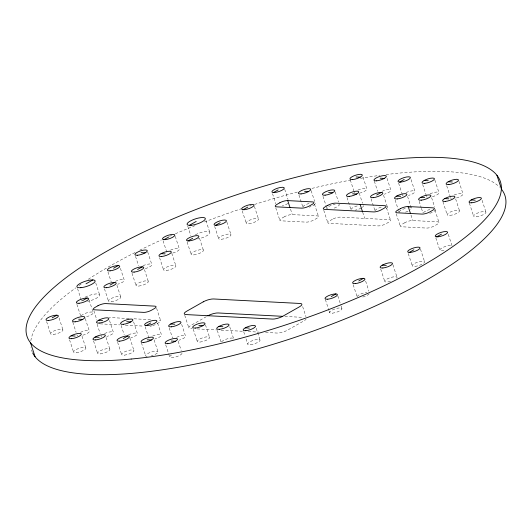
<?xml version="1.0" encoding="UTF-8"?>
<svg xmlns="http://www.w3.org/2000/svg" width="532" height="532" viewBox="0 0 532 532"><rect width="100%" height="100%" fill="white"/><g stroke="black" fill="none" stroke-linecap="round" stroke-linejoin="round"><path stroke-width="0.4" stroke-dasharray="2.66 2" d="M206.383 316.646L191.287 325.185A7.661 2.135 -18.1 0 0 190.589 328.557L192.238 328.643M284.899 316.434L303.034 317.378M129.083 318.548L110.284 317.571A5.746 1.603 -18.1 0 0 109.206 317.597M133.984 318.801L151.966 319.739M100.083 323.848L119.7 324.872M125.419 325.172L143.401 326.103M197.179 328.902L216.963 329.926M221.086 330.146L242.519 331.256M248.284 331.556L259.004 332.114M265.594 332.46L277.132 333.059A7.661 2.135 -18.1 0 0 287.453 330.192L303.985 320.829A7.661 2.135 -18.1 0 0 306.093 319.24M482.092 200.325L485.902 211.982M469.384 203.151L473.699 216.358M458.903 181.326L462.966 193.754A6.51 1.815 -18.1 0 1 456.443 197.971M455.645 198.948L459.455 210.606M446.7 185.708L450.764 198.137M442.943 201.774L447.259 214.988M434.857 180.075L438.92 192.504A6.51 1.815 -18.1 0 1 432.403 196.72M448.283 234.333L452.087 245.983M431.605 197.698L434.651 207.021M434.923 210L438.986 222.436M422.661 184.458L426.724 196.887M435.828 237.93L439.891 250.366M419.156 201.302L421.184 207.52M421.437 208.298L422.96 212.96M411.07 179.603L414.88 191.254A6.51 1.815 -18.1 0 1 408.363 195.47M407.565 196.448L411.376 208.105M410.99 215.101L412.772 220.541M420.479 249.149L424.543 261.584M398.621 183.208L402.179 194.08M395.11 200.052L398.415 210.153M398.668 210.931L399.173 212.487M387.03 178.353L390.84 190.004A6.51 1.815 -18.1 0 1 384.323 194.22M396.214 213.744L400.277 226.18M408.277 253.531L412.34 265.96M383.525 195.197L387.336 206.855M386.505 207.846L390.568 220.275M374.329 181.179L377.627 191.281M392.929 264.75L396.992 277.179M371.07 198.802L375.133 211.237M362.99 177.103L366.801 188.754A6.51 1.815 -18.1 0 1 360.277 192.97M359.226 193.169L362.531 203.271M362.671 212.188L364.706 218.399M380.732 269.125L384.796 281.561M350.282 179.929L354.093 191.58M347.03 197.552L351.093 209.987M365.637 281.122L368.935 291.223M335.187 191.919L338.492 202.02M353.182 284.726L357.245 297.155M322.99 196.301L326.289 206.403M326.548 207.181L327.054 208.73A6.51 1.815 -18.1 0 1 335.167 204.142M323.762 210.333L327.825 222.768M311.147 190.669L314.705 201.548M314.452 204.055L318.515 216.484M337.833 295.945L340.879 305.268M341.132 306.046L341.896 308.374M298.951 195.051L303.014 207.48M325.378 299.543L328.936 310.422M329.188 311.2L329.7 312.756M284.7 189.292L288.005 199.394M290.519 209.156L292.301 214.596M272.504 193.675L275.809 203.776M275.749 207.799L279.812 220.228M302.661 306.605L305.967 316.706M254.402 206.449L258.466 218.885M242.2 210.832L246.263 223.267M226.851 222.05L230.915 234.479M256.191 328.224L260.002 339.882M214.655 226.433L218.719 238.861M243.742 331.828L245.013 335.712M246.03 338.817L247.806 344.257M205.937 220.547L209.741 232.198M229.751 326.848L233.561 338.505M199.56 238.422L203.364 250.08M187.743 226.213L190.788 235.536M217.295 330.452L221.106 342.109M187.104 242.027L191.168 254.462M205.452 324.819L209.515 337.255M175.261 236.394L179.324 248.83A6.51 1.815 -18.1 0 1 172.807 253.046M171.756 253.245L175.819 265.674M193.256 329.202L197.319 341.63M163.065 240.777L167.128 253.212A6.51 1.815 -18.1 0 1 167.028 252.747M184.737 315.33L188.8 327.759M181.665 324.347L185.475 336.005A6.51 1.815 -18.1 0 1 178.958 340.221M159.553 257.628L163.617 270.057M178.16 341.198L181.206 350.522M147.716 251.995L151.78 264.424A6.51 1.815 -18.1 0 1 145.256 268.64M169.216 327.951L172.514 338.053M144.458 269.618L148.268 281.275M156.601 308.287L160.664 320.716M165.705 344.796L169.768 357.231M157.625 323.097L161.435 334.754A6.51 1.815 -18.1 0 1 154.918 338.97M135.514 256.371L138.559 265.701M154.12 339.948L157.931 351.599A6.51 1.815 -18.1 0 1 151.407 355.815M132.009 273.222L136.072 285.657M145.176 326.701L149.239 339.13A6.51 1.815 -18.1 0 1 149.133 338.665M120.418 268.367L124.229 280.025A6.51 1.815 -18.1 0 1 117.705 284.241M141.412 342.768L145.728 355.981M133.585 321.847L137.396 333.504A6.51 1.815 -18.1 0 1 130.872 337.72M116.914 285.219L120.724 296.869M129.821 337.92L133.891 350.349M107.969 271.972L111.268 282.073M121.136 325.451L124.182 334.774M104.458 288.816L108.521 301.252M117.625 342.295L121.688 354.731M109.545 320.597L113.356 332.254A6.51 1.815 -18.1 0 1 106.832 336.47M95.74 282.938L99.55 294.588M106.034 337.441L109.845 349.098M93.858 310.781L96.904 320.104M97.09 324.201L100.142 333.524M89.11 300.035L93.173 312.47M77.546 288.597L81.103 299.476M93.585 341.045L97.649 353.481M85.253 318.568L89.316 331.004A6.51 1.815 -18.1 0 1 82.793 335.22M76.907 304.417L80.977 316.846M81.995 336.191L85.805 347.848M72.798 322.173L76.103 332.274M69.546 339.795L73.609 352.231M59.059 317.97L62.869 329.627M46.61 321.574L50.673 334.003M152.784 325.591A5.746 1.603 -18.1 0 0 156.042 324.207L158.802 322.645A5.746 1.603 -18.1 0 0 159.327 320.118M152.066 325.803A5.746 1.603 -18.1 0 1 149.997 326.256M32.412 352.417A249.003 69.466 -18.1 0 1 30.936 347.655M30.856 340.746A249.003 69.466 -18.1 0 1 75.79 287.845M78.929 285.618A249.003 69.466 -18.1 0 1 81.509 283.815M88.245 279.3A249.003 69.466 -18.1 0 1 135.248 252.454M139.723 250.206A249.003 69.466 -18.1 0 1 161.329 239.972M169.489 236.328A249.003 69.466 -18.1 0 1 171.69 235.37M175.387 233.767A249.003 69.466 -18.1 0 1 195.916 225.302M204.468 221.957A249.003 69.466 -18.1 0 1 241.102 208.81M249.767 205.97A249.003 69.466 -18.1 0 1 251.343 205.458M254.509 204.454A249.003 69.466 -18.1 0 1 297.375 192.059M311.985 188.388A249.003 69.466 -18.1 0 1 350.355 180.155M360.556 178.34A249.003 69.466 -18.1 0 1 379.649 175.407M386.086 174.569A249.003 69.466 -18.1 0 1 499.634 187.171M287.825 203.437A6.51 1.815 -18.1 0 1 282.246 205.944M80.478 332.3A6.51 1.815 -18.1 0 1 89.316 331.004M77.632 335.699A6.51 1.815 -18.1 0 1 77.014 334.914M104.518 333.551A6.51 1.815 -18.1 0 1 113.356 332.254M101.672 336.949A6.51 1.815 -18.1 0 1 101.153 336.63M101.053 336.164A6.51 1.815 -18.1 0 1 101.373 335.586M128.558 334.801A6.51 1.815 -18.1 0 1 137.396 333.504M152.604 336.051A6.51 1.815 -18.1 0 1 161.435 334.754M176.644 337.301A6.51 1.815 -18.1 0 1 185.475 336.005M221.578 341.837A6.51 1.815 -18.1 0 1 228.687 338.458A6.51 1.815 -18.1 0 1 233.661 338.97M147.145 356.44A6.51 1.815 -18.1 0 1 149.093 352.896A6.51 1.815 -18.1 0 1 157.931 351.599M182.07 353.315A6.51 1.815 -18.1 0 1 173.106 357.571A6.51 1.815 -18.1 0 1 171.783 354.831M435.415 209.355A6.51 1.815 -18.1 0 1 428.892 213.571M423.432 212.687A6.51 1.815 -18.1 0 1 431.326 209.143M408.742 207.68A6.51 1.815 -18.1 0 1 410.438 209.814M408.011 211.184A6.51 1.815 -18.1 0 1 405.397 212.162M399.073 212.022A6.51 1.815 -18.1 0 1 407.286 207.892M386.817 206.536A6.51 1.815 -18.1 0 1 385.321 209.256M375.033 210.772A6.51 1.815 -18.1 0 1 381.657 207.021M363.296 205.605A6.51 1.815 -18.1 0 1 362.352 207.314M361.281 208.005A6.51 1.815 -18.1 0 1 355.183 210.193M350.994 209.522A6.51 1.815 -18.1 0 1 357.617 205.771M338.731 204.035A6.51 1.815 -18.1 0 1 332.733 208.571M314.991 204.148A6.51 1.815 -18.1 0 1 309.232 207.161M302.908 207.015A6.51 1.815 -18.1 0 1 311.127 202.892M315.21 203.104A6.51 1.815 -18.1 0 1 315.316 203.57M357.963 190.057A6.51 1.815 -18.1 0 1 366.801 188.754M354.498 192.67A6.51 1.815 -18.1 0 1 354.817 192.085M382.009 191.307A6.51 1.815 -18.1 0 1 390.84 190.004M406.049 192.557A6.51 1.815 -18.1 0 1 414.88 191.254M403.203 195.956A6.51 1.815 -18.1 0 1 402.904 194.586M430.089 193.808A6.51 1.815 -18.1 0 1 438.92 192.504M427.243 197.206A6.51 1.815 -18.1 0 1 426.624 196.421M454.129 195.058A6.51 1.815 -18.1 0 1 462.966 193.754M451.282 198.456A6.51 1.815 -18.1 0 1 450.664 197.671M81.19 315.802A6.51 1.815 -18.1 0 1 88.565 312.364A6.51 1.815 -18.1 0 1 93.213 313.115A6.51 1.815 -18.1 0 1 86.65 316.686M115.391 281.322A6.51 1.815 -18.1 0 1 124.229 280.025M142.942 265.727A6.51 1.815 -18.1 0 1 151.78 264.424M170.493 250.126A6.51 1.815 -18.1 0 1 179.324 248.83M369.228 293.824A6.51 1.815 -18.1 0 1 361.334 297.368M357.145 296.69A6.51 1.815 -18.1 0 1 366.814 292.354M390.475 281.395A6.51 1.815 -18.1 0 1 384.756 280.909A6.51 1.815 -18.1 0 1 392.383 277.079A6.51 1.815 -18.1 0 1 396.772 278.229M443.981 250.579A6.51 1.815 -18.1 0 1 441.327 248.311A6.51 1.815 -18.1 0 1 451.575 245.671M85.193 297.162A9.576 2.673 -18.1 0 1 99.617 294.688A9.576 2.673 -18.1 0 1 87.62 301.345M81.609 301.032A9.576 2.673 -18.1 0 1 81.463 300.347M195.384 234.772A9.576 2.673 -18.1 0 1 209.814 232.298A9.576 2.673 -18.1 0 1 197.818 238.954M284.434 216.743L281.674 218.3A5.746 1.603 -18.1 0 0 281.149 220.827L306.153 222.13A5.746 1.603 -18.1 0 0 313.893 219.975L316.646 218.413A5.746 1.603 -18.1 0 0 317.172 215.886L292.168 214.589A5.746 1.603 -18.1 0 0 284.434 216.743M332.447 219.277L329.694 220.84A5.746 1.603 -18.1 0 0 329.162 223.367L378.205 225.914A5.746 1.603 -18.1 0 0 385.946 223.766L388.699 222.203A5.746 1.603 -18.1 0 0 389.224 219.676L340.181 217.129A5.746 1.603 -18.1 0 0 332.447 219.277M404.905 222.689L402.145 224.245A5.746 1.603 -18.1 0 0 401.62 226.772L426.624 228.075A5.746 1.603 -18.1 0 0 434.365 225.92L437.118 224.364A5.746 1.603 -18.1 0 0 437.643 221.837L412.639 220.534A5.746 1.603 -18.1 0 0 404.905 222.689M53.306 334.435A6.51 1.815 -18.1 0 0 62.969 330.093A6.51 1.815 -18.1 0 0 54.031 330.924A6.51 1.815 -18.1 0 0 53.306 334.435M250.439 344.683A6.51 1.815 -18.1 0 0 260.108 340.347A6.51 1.815 -18.1 0 0 251.171 341.178A6.51 1.815 -18.1 0 0 250.439 344.683M476.333 216.783A6.51 1.815 -18.1 0 0 486.002 212.448A6.51 1.815 -18.1 0 0 477.064 213.279A6.51 1.815 -18.1 0 0 476.333 216.783M199.952 342.063A6.51 1.815 -18.1 0 0 209.621 337.72A6.51 1.815 -18.1 0 0 200.684 338.552A6.51 1.815 -18.1 0 0 199.952 342.063M76.242 352.656A6.51 1.815 -18.1 0 0 85.911 348.314A6.51 1.815 -18.1 0 0 76.974 349.145A6.51 1.815 -18.1 0 0 76.242 352.656M100.282 353.906A6.51 1.815 -18.1 0 0 109.951 349.564A6.51 1.815 -18.1 0 0 101.014 350.395A6.51 1.815 -18.1 0 0 100.282 353.906M124.322 355.157A6.51 1.815 -18.1 0 0 133.991 350.814A6.51 1.815 -18.1 0 0 125.053 351.645A6.51 1.815 -18.1 0 0 124.322 355.157M449.892 215.413A6.51 1.815 -18.1 0 0 459.562 211.071A6.51 1.815 -18.1 0 0 450.624 211.902A6.51 1.815 -18.1 0 0 449.892 215.413M111.155 301.677A6.51 1.815 -18.1 0 0 120.824 297.335A6.51 1.815 -18.1 0 0 111.886 298.173A6.51 1.815 -18.1 0 0 111.155 301.677M138.706 286.083A6.51 1.815 -18.1 0 0 148.375 281.741A6.51 1.815 -18.1 0 0 139.437 282.572A6.51 1.815 -18.1 0 0 138.706 286.083M166.25 270.482A6.51 1.815 -18.1 0 0 175.919 266.14A6.51 1.815 -18.1 0 0 166.982 266.978A6.51 1.815 -18.1 0 0 166.25 270.482M193.801 254.888A6.51 1.815 -18.1 0 0 203.47 250.545A6.51 1.815 -18.1 0 0 194.532 251.377A6.51 1.815 -18.1 0 0 193.801 254.888M221.352 239.287A6.51 1.815 -18.1 0 0 231.014 234.945A6.51 1.815 -18.1 0 0 222.077 235.782A6.51 1.815 -18.1 0 0 221.352 239.287M248.896 223.693A6.51 1.815 -18.1 0 0 258.565 219.35A6.51 1.815 -18.1 0 0 249.628 220.182A6.51 1.815 -18.1 0 0 248.896 223.693M332.334 313.182A6.51 1.815 -18.1 0 0 341.996 308.839A6.51 1.815 -18.1 0 0 333.059 309.671A6.51 1.815 -18.1 0 0 332.334 313.182M414.973 266.386A6.51 1.815 -18.1 0 0 424.642 262.05A6.51 1.815 -18.1 0 0 415.705 262.881A6.51 1.815 -18.1 0 0 414.973 266.386"/><path stroke-width="0.8" d="M86.011 283.822L92.894 279.925M113.555 268.228L118.244 265.574M163.969 239.686L168.657 237.033M189.319 225.335L196.202 221.438M52.196 317.83L56.884 315.177M82.5 300.673L87.188 298.02M110.051 285.072L114.732 282.425M137.602 269.478L142.283 266.825M188.015 240.936L192.697 238.283M215.56 225.335L220.241 222.689M243.111 209.741L247.792 207.088M273.415 192.584L278.096 189.931M123.218 338.552L127.899 335.905M146.081 325.611L150.769 322.957M376.663 195.058L381.344 192.404M399.525 182.11L404.214 179.457M331.223 296.577L335.911 293.923M358.774 280.982L363.456 278.329M409.188 252.441L413.869 249.787M436.739 236.84L441.42 234.186M356.127 176.957L360.217 177.169M380.174 178.207L384.257 178.42M424.164 180.501L428.253 180.707M448.203 181.751L452.293 181.964M304.543 191.307L308.627 191.52M328.583 192.557L332.666 192.77M352.623 193.808L356.706 194.02M396.619 196.095L400.702 196.308M420.659 197.345L424.742 197.558M444.699 198.596L448.789 198.808M471.146 199.972L475.229 200.185M141.106 252.627L145.196 252.84M161.063 253.671L165.146 253.877M382.235 265.169L386.325 265.382M282.425 316.307L218.133 312.962A7.661 2.135 -18.1 0 0 207.819 315.828M78.643 319.207L82.733 319.419M98.6 320.244L102.683 320.457M126.722 321.707L130.812 321.92M170.719 323.995L174.809 324.207M198.848 325.458L202.931 325.67M218.798 326.495L222.888 326.708M245.245 327.872L249.335 328.084M71.049 335.838L75.138 336.051M95.088 337.089L99.178 337.301M147.258 339.802L151.347 340.014M171.297 341.052L175.387 341.265M496.921 175.267L501.496 189.259A249.003 69.466 -18.1 0 1 307.157 333.178A249.003 69.466 -18.1 0 1 32.778 353.168M408.197 206.556L410.485 213.551M360.131 204.414L362.418 211.41M287.726 200.611L290.013 207.6M30.504 342.741L35.079 356.733M97.974 305.734L95.215 307.297A5.746 1.603 -18.1 0 0 94.689 309.824L143.733 312.37A5.746 1.603 -18.1 0 0 151.474 310.223L154.227 308.66A5.746 1.603 -18.1 0 0 154.752 306.133L105.708 303.586A5.746 1.603 -18.1 0 0 97.974 305.734M279.859 202.752L277.106 204.315A5.746 1.603 -18.1 0 0 276.58 206.842L301.584 208.138A5.746 1.603 -18.1 0 0 309.318 205.99L312.078 204.428A5.746 1.603 -18.1 0 0 312.603 201.901L287.599 200.604A5.746 1.603 -18.1 0 0 279.859 202.752M327.872 205.292L325.118 206.855A5.746 1.603 -18.1 0 0 324.593 209.382L373.637 211.929A5.746 1.603 -18.1 0 0 381.377 209.781L384.131 208.218A5.746 1.603 -18.1 0 0 384.656 205.691L335.612 203.138A5.746 1.603 -18.1 0 0 327.872 205.292M203.244 301.844L186.719 311.2A7.661 2.135 -18.1 0 0 186.014 314.572L272.564 319.074A7.661 2.135 -18.1 0 0 282.884 316.201L299.41 306.844A7.661 2.135 -18.1 0 0 300.115 303.473L213.565 298.971A7.661 2.135 -18.1 0 0 203.244 301.844M400.33 208.704L397.577 210.26A5.746 1.603 -18.1 0 0 397.052 212.787L422.049 214.09A5.746 1.603 -18.1 0 0 429.789 211.935L432.543 210.379A5.746 1.603 -18.1 0 0 433.075 207.852L408.071 206.549A5.746 1.603 -18.1 0 0 400.33 208.704M131.198 359.04A249.003 69.466 -18.1 0 0 500.831 193.063A249.003 69.466 -18.1 0 0 159.121 224.916A249.003 69.466 -18.1 0 0 131.198 359.04M245.864 330.698A6.51 1.815 -18.1 0 0 255.533 326.355A6.51 1.815 -18.1 0 0 246.595 327.193A6.51 1.815 -18.1 0 0 245.864 330.698M123.258 324.32A6.51 1.815 -18.1 0 0 132.927 319.978A6.51 1.815 -18.1 0 0 123.989 320.816A6.51 1.815 -18.1 0 0 123.258 324.32M143.793 342.422A6.51 1.815 -18.1 0 0 153.462 338.079A6.51 1.815 -18.1 0 0 144.524 338.911A6.51 1.815 -18.1 0 0 143.793 342.422M167.833 343.672A6.51 1.815 -18.1 0 0 177.502 339.33A6.51 1.815 -18.1 0 0 168.564 340.161A6.51 1.815 -18.1 0 0 167.833 343.672M95.713 339.921A6.51 1.815 -18.1 0 0 105.376 335.579A6.51 1.815 -18.1 0 0 96.438 336.41A6.51 1.815 -18.1 0 0 95.713 339.921M71.667 338.671A6.51 1.815 -18.1 0 0 81.336 334.329A6.51 1.815 -18.1 0 0 72.399 335.16A6.51 1.815 -18.1 0 0 71.667 338.671M171.337 326.821A6.51 1.815 -18.1 0 0 181.006 322.478A6.51 1.815 -18.1 0 0 172.069 323.316A6.51 1.815 -18.1 0 0 171.337 326.821M119.753 341.172A6.51 1.815 -18.1 0 0 129.416 336.829A6.51 1.815 -18.1 0 0 120.485 337.66A6.51 1.815 -18.1 0 0 119.753 341.172M147.298 325.571A6.51 1.815 -18.1 0 0 156.967 321.228A6.51 1.815 -18.1 0 0 148.029 322.066A6.51 1.815 -18.1 0 0 147.298 325.571M99.218 323.07A6.51 1.815 -18.1 0 0 108.887 318.728A6.51 1.815 -18.1 0 0 99.95 319.566A6.51 1.815 -18.1 0 0 99.218 323.07M195.384 328.071A6.51 1.815 -18.1 0 0 205.046 323.735A6.51 1.815 -18.1 0 0 196.108 324.567A6.51 1.815 -18.1 0 0 195.384 328.071M75.178 321.82A6.51 1.815 -18.1 0 0 84.847 317.478A6.51 1.815 -18.1 0 0 75.91 318.316A6.51 1.815 -18.1 0 0 75.178 321.82M219.423 329.321A6.51 1.815 -18.1 0 0 229.093 324.986A6.51 1.815 -18.1 0 0 220.155 325.817A6.51 1.815 -18.1 0 0 219.423 329.321M471.764 202.798A6.51 1.815 -18.1 0 0 481.433 198.456A6.51 1.815 -18.1 0 0 472.496 199.294A6.51 1.815 -18.1 0 0 471.764 202.798M397.238 198.921A6.51 1.815 -18.1 0 0 406.907 194.586A6.51 1.815 -18.1 0 0 397.969 195.417A6.51 1.815 -18.1 0 0 397.238 198.921M421.278 200.172A6.51 1.815 -18.1 0 0 430.947 195.836A6.51 1.815 -18.1 0 0 422.009 196.667A6.51 1.815 -18.1 0 0 421.278 200.172M445.317 201.422A6.51 1.815 -18.1 0 0 454.986 197.086A6.51 1.815 -18.1 0 0 446.049 197.917A6.51 1.815 -18.1 0 0 445.317 201.422M349.158 196.421A6.51 1.815 -18.1 0 0 358.821 192.085A6.51 1.815 -18.1 0 0 349.89 192.917A6.51 1.815 -18.1 0 0 349.158 196.421M325.118 195.171A6.51 1.815 -18.1 0 0 334.781 190.835A6.51 1.815 -18.1 0 0 325.843 191.666A6.51 1.815 -18.1 0 0 325.118 195.171M301.072 193.921A6.51 1.815 -18.1 0 0 310.741 189.585A6.51 1.815 -18.1 0 0 301.804 190.416A6.51 1.815 -18.1 0 0 301.072 193.921M373.198 197.671A6.51 1.815 -18.1 0 0 382.867 193.335A6.51 1.815 -18.1 0 0 373.929 194.167A6.51 1.815 -18.1 0 0 373.198 197.671M376.703 180.827A6.51 1.815 -18.1 0 0 386.372 176.484A6.51 1.815 -18.1 0 0 377.434 177.316A6.51 1.815 -18.1 0 0 376.703 180.827M424.789 183.327A6.51 1.815 -18.1 0 0 434.451 178.985A6.51 1.815 -18.1 0 0 425.514 179.816A6.51 1.815 -18.1 0 0 424.789 183.327M448.828 184.577A6.51 1.815 -18.1 0 0 458.498 180.235A6.51 1.815 -18.1 0 0 449.56 181.066A6.51 1.815 -18.1 0 0 448.828 184.577M352.663 179.577A6.51 1.815 -18.1 0 0 362.332 175.234A6.51 1.815 -18.1 0 0 353.394 176.065A6.51 1.815 -18.1 0 0 352.663 179.577M400.742 182.077A6.51 1.815 -18.1 0 0 410.411 177.735A6.51 1.815 -18.1 0 0 401.474 178.566A6.51 1.815 -18.1 0 0 400.742 182.077M274.632 192.544A6.51 1.815 -18.1 0 0 284.294 188.208A6.51 1.815 -18.1 0 0 275.363 189.04A6.51 1.815 -18.1 0 0 274.632 192.544M48.731 320.444A6.51 1.815 -18.1 0 0 58.4 316.108A6.51 1.815 -18.1 0 0 49.463 316.939A6.51 1.815 -18.1 0 0 48.731 320.444M189.232 240.896A6.51 1.815 -18.1 0 0 198.895 236.56A6.51 1.815 -18.1 0 0 189.957 237.392A6.51 1.815 -18.1 0 0 189.232 240.896M216.777 225.302A6.51 1.815 -18.1 0 0 226.446 220.96A6.51 1.815 -18.1 0 0 217.508 221.791A6.51 1.815 -18.1 0 0 216.777 225.302M244.328 209.701A6.51 1.815 -18.1 0 0 253.997 205.365A6.51 1.815 -18.1 0 0 245.059 206.197A6.51 1.815 -18.1 0 0 244.328 209.701M161.681 256.497A6.51 1.815 -18.1 0 0 171.351 252.155A6.51 1.815 -18.1 0 0 162.413 252.986A6.51 1.815 -18.1 0 0 161.681 256.497M106.586 287.692A6.51 1.815 -18.1 0 0 116.249 283.35A6.51 1.815 -18.1 0 0 107.318 284.181A6.51 1.815 -18.1 0 0 106.586 287.692M134.131 272.091A6.51 1.815 -18.1 0 0 143.8 267.756A6.51 1.815 -18.1 0 0 134.862 268.587A6.51 1.815 -18.1 0 0 134.131 272.091M165.186 239.646A6.51 1.815 -18.1 0 0 174.855 235.31A6.51 1.815 -18.1 0 0 165.918 236.142A6.51 1.815 -18.1 0 0 165.186 239.646M110.091 270.841A6.51 1.815 -18.1 0 0 119.76 266.505A6.51 1.815 -18.1 0 0 110.822 267.337A6.51 1.815 -18.1 0 0 110.091 270.841M79.035 303.287A6.51 1.815 -18.1 0 0 88.704 298.951A6.51 1.815 -18.1 0 0 79.767 299.782A6.51 1.815 -18.1 0 0 79.035 303.287M137.642 255.247A6.51 1.815 -18.1 0 0 147.311 250.905A6.51 1.815 -18.1 0 0 138.373 251.736A6.51 1.815 -18.1 0 0 137.642 255.247M327.759 299.197A6.51 1.815 -18.1 0 0 337.428 294.854A6.51 1.815 -18.1 0 0 328.49 295.686A6.51 1.815 -18.1 0 0 327.759 299.197M355.31 283.596A6.51 1.815 -18.1 0 0 364.972 279.253A6.51 1.815 -18.1 0 0 356.041 280.091A6.51 1.815 -18.1 0 0 355.31 283.596M437.956 236.807A6.51 1.815 -18.1 0 0 447.618 232.464A6.51 1.815 -18.1 0 0 438.681 233.295A6.51 1.815 -18.1 0 0 437.956 236.807M410.405 252.401A6.51 1.815 -18.1 0 0 420.074 248.058A6.51 1.815 -18.1 0 0 411.136 248.896A6.51 1.815 -18.1 0 0 410.405 252.401M382.854 268.002A6.51 1.815 -18.1 0 0 392.523 263.659A6.51 1.815 -18.1 0 0 383.585 264.49A6.51 1.815 -18.1 0 0 382.854 268.002M80.911 287.672A9.576 2.673 -18.1 0 0 95.128 281.288A9.576 2.673 -18.1 0 0 81.988 282.512A9.576 2.673 -18.1 0 0 80.911 287.672M191.108 225.282A9.576 2.673 -18.1 0 0 205.325 218.898A9.576 2.673 -18.1 0 0 192.178 220.122A9.576 2.673 -18.1 0 0 191.108 225.282"/></g></svg>
